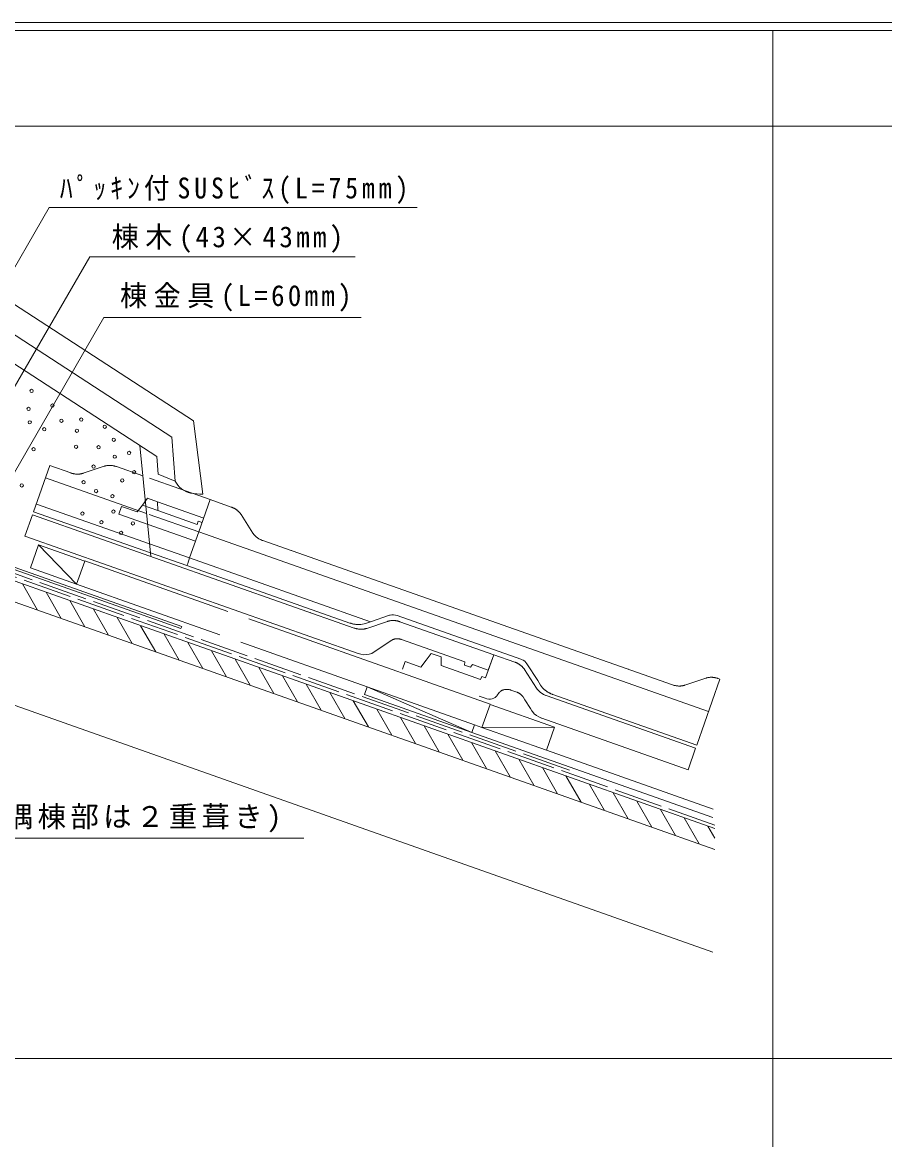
# Model space of a CAD drawing. Units: millimetres, scale not verified. Extents: x -990 to 1002, y -1561 to 1249.
# Drawn here: x -454 to 76, y -898 to -211 of the extents above; entities that cross this region are included whole.
import ezdxf

# ---------------------------------------------------------------- set-up
doc = ezdxf.new("R2010")
doc.units = ezdxf.units.MM
doc.header["$LTSCALE"] = 5
doc.linetypes.add('LONG_DASHED1', pattern=[7, 6, -1])
doc.layers.add('0-0_0', color=7, linetype='Continuous', lineweight=18)
doc.layers.add('0-A_ルーフィ', color=5, linetype='LONG_DASHED1', lineweight=9)
doc.styles.add('ＭＳ ゴシック', font='')
doc.styles.get('ＭＳ ゴシック').set_extended_font_data('MS Gothic')

msp = doc.modelspace()

# ---------------------------------------------------------------- linework, layer by layer
at = {"layer": '0-0_0'}
for p, q in [((1001.853, -211.484), (-988.147, -211.484)), ((996.853, -216.484), (-983.147, -216.484)), ((6.853, -216.484), (6.853, -1479.123)), ((996.853, -275.202), (-983.147, -275.202)), ((-476.173, -392.456), (-437.319, -325.16)), ((-437.319, -325.16), (-211.439, -325.16)), ((-463.286, -443.487), (-412.429, -355.399)), ((-412.429, -355.399), (-249.431, -355.399)), ((-403.767, -392.763), (-477.245, -520.032)), ((-403.767, -392.763), (-245.754, -392.763)), ((-28.606, -706.652), (-478.104, -547.79)), ((-28.606, -719.38), (-478.104, -560.518)), ((-444.511, -572.382), (-453.742, -556.393)), ((-430.004, -577.51), (-439.235, -561.52)), ((-415.496, -582.637), (-424.728, -566.647)), ((-400.989, -587.764), (-410.22, -571.775)), ((-386.482, -592.892), (-395.714, -576.902)), ((-371.974, -598.019), (-381.206, -582.029)), ((-357.467, -603.146), (-366.699, -587.156)), ((-342.96, -608.273), (-352.191, -592.283)), ((-328.452, -613.4), (-337.684, -597.411)), ((-313.945, -618.528), (-323.177, -602.538)), ((-299.438, -623.655), (-308.67, -607.665)), ((-284.93, -628.782), (-294.162, -612.792)), ((-30.002, -782.524), (-478.104, -624.154)), ((-270.423, -633.909), (-279.655, -617.919)), ((-255.916, -639.036), (-265.148, -623.047)), ((-241.408, -644.163), (-250.641, -628.174)), ((-226.901, -649.291), (-236.133, -633.301)), ((-212.394, -654.418), (-221.626, -638.428)), ((-197.886, -659.545), (-207.118, -643.555)), ((-183.379, -664.673), (-192.611, -648.682)), ((-168.872, -669.799), (-178.104, -653.81)), ((-154.365, -674.927), (-163.597, -658.937)), ((-139.857, -680.054), (-149.089, -664.064)), ((-125.35, -685.181), (-134.582, -669.191)), ((-110.842, -690.309), (-120.075, -674.319)), ((-96.336, -695.435), (-105.567, -679.446)), ((-81.828, -700.563), (-91.06, -684.573)), ((-67.32, -705.69), (-76.553, -689.7)), ((-52.814, -710.817), (-62.045, -694.827)), ((-38.306, -715.944), (-47.538, -699.954)), ((-28.783, -712.438), (-33.031, -705.081)), ((-604.6, -712.572), (-280.993, -712.572)), ((996.853, -847.803), (-983.147, -847.803))]:
    msp.add_line(p, q, dxfattribs=at)
at = {"layer": '0-0_0', "color": 3}
for p, q in [((-459.257, -384.446), (-348.843, -456.214)), ((-348.843, -456.214), (-343.095, -501.215)), ((-436.933, -483.715), (-446.934, -512.013)), ((-424.106, -488.233), (-436.943, -483.711)), ((-416.498, -488.428), (-403.699, -484.122)), ((-379.851, -490.037), (-396.091, -484.317)), ((-377.581, -513.101), (-439.6, -491.257)), ((-338.519, -504.594), (-375.844, -491.448)), ((-375.744, -531.772), (-445.248, -507.291)), ((-370.877, -505.92), (-342.505, -515.913)), ((-345.495, -524.402), (-338.519, -504.594)), ((-345.495, -524.402), (-338.519, -504.594)), ((-325.617, -509.139), (-338.519, -504.594)), ((-446.909, -512.008), (-375.203, -537.263)), ((-394.573, -513.477), (-392.912, -508.761)), ((-347.488, -530.061), (-394.573, -513.477)), ((-392.912, -508.761), (-383.254, -512.163)), ((-383.254, -512.163), (-380.084, -507.979)), ((-345.495, -524.402), (-375.879, -513.7)), ((-370.727, -511.274), (-346.581, -519.779)), ((-319.566, -513.754), (-312.291, -525.131)), ((-346.581, -519.779), (-345.917, -517.892)), ((-345.917, -517.892), (-343.502, -518.743)), ((-345.495, -524.402), (-351.143, -540.436)), ((-345.495, -524.402), (-351.143, -540.436)), ((-32.531, -634.631), (-345.495, -524.402)), ((-351.143, -540.436), (-375.744, -531.772)), ((-54.671, -618.352), (-306.24, -529.746)), ((-375.203, -537.263), (-352.804, -545.152)), ((-351.143, -540.436), (-352.32, -543.779)), ((-351.143, -540.436), (-352.32, -543.779)), ((-240.071, -579.557), (-351.143, -540.436)), ((-288.675, -535.827), (-288.777, -535.897)), ((-288.675, -535.827), (-288.708, -535.921)), ((-352.804, -545.152), (-352.32, -543.779)), ((-352.32, -543.779), (-352.804, -545.152)), ((-352.804, -545.152), (-252.769, -580.386)), ((-223.715, -575.776), (-147.826, -602.505)), ((-144.044, -605.389), (-137.45, -615.701)), ((-81.86, -608.775), (-81.827, -608.681)), ((-81.791, -608.799), (-81.827, -608.681)), ((-137.45, -615.701), (-135.637, -618.535)), ((-47.063, -618.547), (-34.264, -614.241)), ((-25.554, -614.824), (-39.839, -655.382)), ((-25.554, -614.824), (-26.656, -614.436)), ((-128.074, -624.305), (-39.839, -655.382))]:
    msp.add_line(p, q, dxfattribs=at)
at = {"layer": '0-0_0', "color": 4}
for p, q in [((-461.739, -401.445), (-362.094, -466.214)), ((-468.671, -414.83), (-371.238, -478.162)), ((-360.095, -493.214), (-362.094, -466.214)), ((-381.688, -471.37), (-374.985, -539.481)), ((-370.442, -488.902), (-371.238, -478.162)), ((-360.095, -493.214), (-370.442, -488.902)), ((-447.559, -513.899), (-452.224, -527.099)), ((-250.019, -583.475), (-447.573, -513.894)), ((-247.742, -599.12), (-452.224, -527.099)), ((-277.209, -573.898), (-277.176, -573.804)), ((-277.14, -573.922), (-277.176, -573.804)), ((-242.411, -583.67), (-229.612, -579.364)), ((-238.107, -598.332), (-234.701, -596.067)), ((-227.067, -590.991), (-234.701, -596.067)), ((-182.242, -604.166), (-221.045, -590.499)), ((-209.167, -607.405), (-205.997, -603.221)), ((-202.827, -599.036), (-205.997, -603.221)), ((-169.415, -613.985), (-164.432, -599.837)), ((-167.754, -609.269), (-164.432, -599.837)), ((-151.53, -604.381), (-164.432, -599.837)), ((-220.486, -608.719), (-218.825, -604.003)), ((-218.825, -604.003), (-209.167, -607.405)), ((-196.64, -606.516), (-172.494, -615.021)), ((-182.302, -606.265), (-182.242, -604.166)), ((-182.302, -606.265), (-178.68, -607.541)), ((-177.412, -605.867), (-178.68, -607.541)), ((-167.754, -609.269), (-177.412, -605.867)), ((-145.479, -608.996), (-138.204, -620.373)), ((-172.494, -615.021), (-171.83, -613.134)), ((-171.83, -613.134), (-169.415, -613.985)), ((-162.549, -625.11), (-161.011, -623.08)), ((-153.897, -621.571), (-150.245, -622.857)), ((-173.401, -625.303), (-169.664, -626.62)), ((-145.304, -627.554), (-146.463, -625.742)), ((-145.304, -627.554), (-141.917, -632.85)), ((-40.504, -657.268), (-132.153, -624.988)), ((-114.588, -631.069), (-114.69, -631.139)), ((-114.588, -631.069), (-114.621, -631.163)), ((-45.154, -670.473), (-134.993, -638.831)), ((-40.504, -657.268), (-45.154, -670.473))]:
    msp.add_line(p, q, dxfattribs=at)
at = {"layer": '0-0_0', "color": 1}
for p, q in [((-443.839, -532.325), (-448.839, -546.468)), ((-415.555, -542.326), (-443.839, -532.325)), ((-443.839, -532.325), (-420.555, -556.468)), ((-420.555, -556.468), (-448.839, -546.468)), ((-415.555, -542.326), (-420.555, -556.468)), ((-415.51, -542.201), (-327.646, -573.266)), ((-332.691, -587.534), (-420.555, -556.468)), ((-314.701, -577.843), (-166.608, -630.203)), ((-319.745, -592.111), (-242.162, -619.542)), ((-242.207, -619.667), (-243.829, -624.256)), ((-177.832, -647.59), (-243.829, -624.256)), ((-176.166, -642.876), (-242.207, -619.667)), ((-242.207, -619.667), (-177.832, -647.59)), ((-166.653, -630.329), (-127.055, -644.329)), ((-176.211, -643.002), (-177.832, -647.59)), ((-176.166, -642.876), (-171.653, -644.471)), ((-132.055, -658.472), (-171.653, -644.471)), ((-29.838, -699.916), (-177.832, -647.59)), ((-132.055, -658.472), (-29.637, -694.683))]:
    msp.add_line(p, q, dxfattribs=at)
at = {"layer": '0-0_0', "color": 6}
for p, q in [((-478.083, -539.236), (-355.936, -582.423)), ((-478.083, -540.828), (-356.436, -583.838)), ((-356.436, -583.838), (-355.936, -582.423))]:
    msp.add_line(p, q, dxfattribs=at)
at = {"layer": '0-0_0', "color": 3}
for points in [[(-396.091, -484.317), (-396.31, -484.242), (-396.533, -484.17), (-396.757, -484.102), (-396.984, -484.038), (-397.213, -483.978), (-397.445, -483.921), (-397.678, -483.869), (-397.912, -483.821), (-398.149, -483.776), (-398.387, -483.737), (-398.626, -483.701), (-398.866, -483.671), (-399.108, -483.644), (-399.35, -483.623), (-399.594, -483.606), (-399.838, -483.595), (-400.082, -483.588), (-400.327, -483.586), (-400.572, -483.589), (-400.818, -483.598), (-401.063, -483.611), (-401.307, -483.63), (-401.551, -483.654), (-401.795, -483.684), (-402.037, -483.719), (-402.279, -483.759), (-402.52, -483.806), (-402.759, -483.857), (-402.996, -483.915), (-403.232, -483.978), (-403.467, -484.047), (-403.699, -484.122)], [(-416.498, -488.428), (-416.743, -488.507), (-416.996, -488.581), (-417.256, -488.649), (-417.522, -488.711), (-417.793, -488.767), (-418.071, -488.816), (-418.353, -488.859), (-418.641, -488.895), (-418.933, -488.924), (-419.231, -488.945), (-419.542, -488.958), (-419.864, -488.963), (-420.196, -488.959), (-420.538, -488.946), (-420.887, -488.923), (-421.242, -488.889), (-421.602, -488.844), (-421.964, -488.788), (-422.329, -488.72), (-422.692, -488.641), (-423.053, -488.553), (-423.411, -488.455), (-423.762, -488.348), (-424.106, -488.233)], [(-319.566, -513.754), (-319.7, -513.55), (-319.839, -513.35), (-319.984, -513.153), (-320.133, -512.959), (-320.287, -512.769), (-320.445, -512.582), (-320.608, -512.399), (-320.775, -512.22), (-320.946, -512.044), (-321.122, -511.872), (-321.3, -511.704), (-321.483, -511.54), (-321.668, -511.38), (-321.857, -511.224), (-322.049, -511.072), (-322.244, -510.924), (-322.442, -510.78), (-322.642, -510.641), (-322.844, -510.505), (-323.049, -510.374), (-323.256, -510.248), (-323.464, -510.125), (-323.675, -510.007), (-323.886, -509.893), (-324.1, -509.784), (-324.314, -509.679), (-324.53, -509.578), (-324.746, -509.481), (-324.963, -509.389), (-325.181, -509.301), (-325.399, -509.218), (-325.617, -509.139)], [(-306.24, -529.746), (-306.58, -529.621), (-306.921, -529.484), (-307.26, -529.337), (-307.597, -529.179), (-307.93, -529.012), (-308.256, -528.837), (-308.574, -528.654), (-308.883, -528.463), (-309.18, -528.267), (-309.467, -528.067), (-309.741, -527.863), (-310.003, -527.657), (-310.251, -527.452), (-310.484, -527.247), (-310.703, -527.043), (-310.913, -526.838), (-311.115, -526.63), (-311.308, -526.419), (-311.493, -526.207), (-311.67, -525.993), (-311.838, -525.778), (-311.998, -525.562), (-312.149, -525.346), (-312.291, -525.131)], [(-246.011, -581.222), (-243.972, -580.845), (-243.259, -580.63), (-240.071, -579.557), (-228.47, -575.654)], [(-223.715, -575.776), (-224.788, -575.478), (-225.879, -575.333), (-226.955, -575.345), (-227.983, -575.513), (-228.47, -575.654)], [(-252.769, -580.386), (-252.509, -580.475), (-252.246, -580.56), (-251.979, -580.641), (-251.709, -580.718), (-251.437, -580.791), (-251.162, -580.859), (-250.884, -580.923), (-250.604, -580.982), (-250.322, -581.037), (-250.039, -581.087), (-249.753, -581.132), (-249.467, -581.172), (-249.18, -581.206), (-248.891, -581.236), (-248.603, -581.26), (-248.313, -581.278), (-248.024, -581.291), (-247.735, -581.298), (-247.446, -581.3), (-247.157, -581.295), (-246.869, -581.286), (-246.582, -581.27), (-246.296, -581.249), (-246.011, -581.222)], [(-144.044, -605.389), (-144.664, -604.577), (-145.431, -603.845), (-146.32, -603.216), (-147.306, -602.708), (-147.826, -602.505)], [(-26.656, -614.436), (-26.875, -614.361), (-27.098, -614.289), (-27.322, -614.221), (-27.549, -614.157), (-27.778, -614.097), (-28.009, -614.04), (-28.242, -613.988), (-28.477, -613.939), (-28.714, -613.895), (-28.952, -613.856), (-29.191, -613.82), (-29.431, -613.79), (-29.673, -613.763), (-29.915, -613.742), (-30.159, -613.725), (-30.403, -613.713), (-30.647, -613.707), (-30.892, -613.705), (-31.137, -613.708), (-31.382, -613.716), (-31.627, -613.73), (-31.872, -613.749), (-32.116, -613.773), (-32.36, -613.803), (-32.602, -613.838), (-32.844, -613.878), (-33.084, -613.924), (-33.324, -613.976), (-33.561, -614.034), (-33.797, -614.097), (-34.031, -614.166), (-34.264, -614.241)], [(-135.637, -618.535), (-134.398, -620.16), (-133.864, -620.721)], [(-133.864, -620.721), (-133.659, -620.921), (-133.449, -621.117), (-133.235, -621.309), (-133.017, -621.497), (-132.795, -621.681), (-132.569, -621.861), (-132.339, -622.037), (-132.105, -622.208), (-131.868, -622.375), (-131.628, -622.537), (-131.385, -622.695), (-131.139, -622.848), (-130.891, -622.996), (-130.641, -623.14), (-130.389, -623.279), (-130.135, -623.413), (-129.879, -623.542), (-129.623, -623.666), (-129.366, -623.785), (-129.107, -623.899), (-128.849, -624.009), (-128.59, -624.112), (-128.332, -624.211), (-128.074, -624.305)], [(-47.063, -618.547), (-47.308, -618.626), (-47.561, -618.7), (-47.821, -618.768), (-48.086, -618.83), (-48.358, -618.886), (-48.636, -618.935), (-48.918, -618.978), (-49.206, -619.014), (-49.498, -619.043), (-49.796, -619.064), (-50.107, -619.077), (-50.429, -619.082), (-50.761, -619.078), (-51.103, -619.065), (-51.452, -619.042), (-51.807, -619.008), (-52.167, -618.963), (-52.529, -618.907), (-52.893, -618.839), (-53.257, -618.76), (-53.618, -618.672), (-53.976, -618.574), (-54.327, -618.467), (-54.671, -618.352)]]:
    msp.add_lwpolyline(points, dxfattribs=at)
msp.add_lwpolyline([(-376.913, -503.794), (-380.084, -507.979), (-370.727, -511.274), (-370.877, -505.92)], close=True, dxfattribs=at)
at = {"layer": '0-0_0', "color": 4}
for points in [[(-222.004, -579.559), (-222.223, -579.484), (-222.446, -579.412), (-222.67, -579.344), (-222.897, -579.28), (-223.126, -579.22), (-223.358, -579.163), (-223.591, -579.111), (-223.825, -579.063), (-224.062, -579.019), (-224.3, -578.979), (-224.539, -578.943), (-224.779, -578.913), (-225.021, -578.886), (-225.264, -578.865), (-225.507, -578.848), (-225.751, -578.837), (-225.996, -578.83), (-226.24, -578.828), (-226.486, -578.831), (-226.731, -578.84), (-226.976, -578.853), (-227.22, -578.872), (-227.464, -578.896), (-227.708, -578.926), (-227.951, -578.961), (-228.192, -579.001), (-228.433, -579.048), (-228.672, -579.099), (-228.909, -579.157), (-229.145, -579.22), (-229.38, -579.289), (-229.612, -579.364)], [(-167.754, -609.269), (-164.432, -599.837), (-222.004, -579.559)], [(-242.411, -583.67), (-242.656, -583.749), (-242.909, -583.823), (-243.169, -583.891), (-243.435, -583.953), (-243.706, -584.009), (-243.984, -584.058), (-244.267, -584.101), (-244.554, -584.137), (-244.846, -584.166), (-245.144, -584.187), (-245.455, -584.2), (-245.777, -584.205), (-246.11, -584.202), (-246.451, -584.188), (-246.8, -584.165), (-247.155, -584.131), (-247.515, -584.086), (-247.878, -584.03), (-248.242, -583.962), (-248.605, -583.884), (-248.967, -583.795), (-249.324, -583.697), (-249.675, -583.59), (-250.019, -583.475)], [(-227.067, -590.991), (-226.885, -590.876), (-226.698, -590.769), (-226.507, -590.669), (-226.311, -590.577), (-226.112, -590.492), (-225.909, -590.415), (-225.703, -590.345), (-225.495, -590.283), (-225.284, -590.229), (-225.071, -590.181), (-224.857, -590.141), (-224.641, -590.108), (-224.424, -590.081), (-224.206, -590.062), (-223.988, -590.049), (-223.77, -590.043), (-223.552, -590.043), (-223.334, -590.05), (-223.117, -590.063), (-222.901, -590.082), (-222.687, -590.107), (-222.473, -590.137), (-222.262, -590.174), (-222.053, -590.215), (-221.846, -590.262), (-221.641, -590.314), (-221.439, -590.371), (-221.24, -590.433), (-221.045, -590.499)], [(-247.742, -599.12), (-246.024, -599.596), (-244.278, -599.828), (-242.557, -599.81), (-240.912, -599.541), (-240.833, -599.521)], [(-240.833, -599.521), (-239.322, -598.999), (-238.781, -598.734)], [(-238.107, -598.332), (-238.134, -598.35), (-238.162, -598.368), (-238.189, -598.386), (-238.217, -598.404), (-238.244, -598.421), (-238.272, -598.439), (-238.3, -598.456), (-238.328, -598.473), (-238.355, -598.491), (-238.383, -598.508), (-238.411, -598.525), (-238.439, -598.541), (-238.468, -598.558), (-238.496, -598.575), (-238.524, -598.591), (-238.552, -598.607), (-238.58, -598.623), (-238.609, -598.639), (-238.637, -598.655), (-238.665, -598.671), (-238.694, -598.687), (-238.723, -598.703), (-238.752, -598.718), (-238.781, -598.734)], [(-196.64, -606.516), (-196.79, -601.162), (-202.827, -599.036)], [(-145.479, -608.996), (-145.613, -608.792), (-145.752, -608.592), (-145.897, -608.395), (-146.046, -608.201), (-146.2, -608.011), (-146.358, -607.824), (-146.521, -607.641), (-146.688, -607.462), (-146.86, -607.286), (-147.035, -607.114), (-147.213, -606.946), (-147.396, -606.782), (-147.582, -606.622), (-147.77, -606.466), (-147.962, -606.314), (-148.157, -606.166), (-148.355, -606.022), (-148.555, -605.883), (-148.757, -605.747), (-148.962, -605.616), (-149.169, -605.49), (-149.377, -605.367), (-149.588, -605.249), (-149.799, -605.135), (-150.013, -605.026), (-150.227, -604.921), (-150.443, -604.82), (-150.659, -604.723), (-150.876, -604.631), (-151.094, -604.543), (-151.312, -604.46), (-151.53, -604.381)], [(-160.237, -622.294), (-160.272, -622.322), (-160.307, -622.35), (-160.341, -622.379), (-160.376, -622.408), (-160.41, -622.438), (-160.444, -622.467), (-160.477, -622.498), (-160.511, -622.529), (-160.544, -622.56), (-160.577, -622.591), (-160.61, -622.623), (-160.642, -622.656), (-160.675, -622.689), (-160.707, -622.722), (-160.738, -622.756), (-160.77, -622.79), (-160.801, -622.824), (-160.832, -622.859), (-160.862, -622.895), (-160.892, -622.93), (-160.922, -622.967), (-160.952, -623.004), (-160.982, -623.042), (-161.011, -623.08)], [(-160.237, -622.294), (-160.063, -622.162), (-159.88, -622.038), (-159.69, -621.92), (-159.492, -621.809), (-159.288, -621.706), (-159.077, -621.611), (-158.859, -621.523), (-158.635, -621.443), (-158.405, -621.372), (-158.17, -621.308), (-157.924, -621.253), (-157.665, -621.205), (-157.393, -621.167), (-157.109, -621.138), (-156.816, -621.12), (-156.513, -621.114), (-156.201, -621.121), (-155.883, -621.141), (-155.558, -621.176), (-155.228, -621.225), (-154.896, -621.289), (-154.562, -621.368), (-154.228, -621.462), (-153.897, -621.571)], [(-150.245, -622.857), (-150.025, -622.938), (-149.809, -623.025), (-149.596, -623.117), (-149.388, -623.215), (-149.184, -623.318), (-148.985, -623.425), (-148.791, -623.537), (-148.603, -623.652), (-148.421, -623.772), (-148.244, -623.894), (-148.074, -624.02), (-147.911, -624.147), (-147.754, -624.277), (-147.604, -624.409), (-147.46, -624.542), (-147.323, -624.676), (-147.193, -624.81), (-147.07, -624.945), (-146.953, -625.078), (-146.844, -625.211), (-146.741, -625.343), (-146.644, -625.475), (-146.551, -625.608), (-146.463, -625.742)], [(-132.153, -624.988), (-132.493, -624.863), (-132.834, -624.726), (-133.173, -624.579), (-133.51, -624.421), (-133.843, -624.254), (-134.169, -624.079), (-134.487, -623.896), (-134.796, -623.705), (-135.094, -623.509), (-135.38, -623.309), (-135.654, -623.105), (-135.916, -622.9), (-136.164, -622.694), (-136.397, -622.489), (-136.616, -622.285), (-136.826, -622.08), (-137.028, -621.872), (-137.221, -621.661), (-137.406, -621.449), (-137.583, -621.235), (-137.751, -621.02), (-137.911, -620.804), (-138.062, -620.588), (-138.204, -620.373)], [(-169.664, -626.62), (-168.59, -626.917), (-167.499, -627.062), (-166.423, -627.051), (-165.395, -626.883), (-164.446, -626.564), (-163.605, -626.103), (-162.898, -625.515), (-162.859, -625.474)], [(-162.549, -625.11), (-162.561, -625.126), (-162.573, -625.142), (-162.585, -625.157), (-162.598, -625.173), (-162.61, -625.189), (-162.623, -625.204), (-162.635, -625.22), (-162.648, -625.235), (-162.66, -625.251), (-162.673, -625.266), (-162.686, -625.281), (-162.699, -625.296), (-162.712, -625.311), (-162.725, -625.327), (-162.738, -625.342), (-162.751, -625.357), (-162.764, -625.371), (-162.778, -625.386), (-162.791, -625.401), (-162.804, -625.416), (-162.818, -625.43), (-162.832, -625.445), (-162.845, -625.46), (-162.859, -625.474)], [(-141.917, -632.85), (-141.044, -634.216), (-140.628, -634.814)], [(-140.628, -634.814), (-139.527, -636.061), (-138.207, -637.162), (-136.708, -638.085), (-135.077, -638.801), (-134.993, -638.831)]]:
    msp.add_lwpolyline(points, dxfattribs=at)
at = {"layer": '0-0_0', "color": 1}
msp.add_lwpolyline([(-166.653, -630.329), (-171.653, -644.471), (-127.055, -644.329), (-132.055, -658.472)], dxfattribs=at)
at = {"layer": '0-0_0'}
for centre in [(-448.211, -437.881), (-435.369, -446.841), (-450.045, -448.877), (-449.316, -457.126), (-429.845, -456.151), (-417.635, -455.393), (-403.247, -459.827), (-403.225, -459.827), (-440.425, -461.336), (-420.317, -462.343), (-446.894, -473.618), (-420.846, -472.085), (-407.056, -472.468), (-397.695, -467.872), (-397.095, -478.215), (-388.285, -475.916), (-410.12, -484.343), (-385.22, -487.792), (-416.249, -493.921), (-392.499, -492.771), (-454.172, -495.835), (-408.607, -499.374), (-398.579, -502.535), (-416.982, -513.123), (-397.884, -511.915), (-405.331, -518.533), (-385.987, -519.202), (-393.229, -525.087)]:
    msp.add_circle(centre, 1.018, dxfattribs=at)
at = {"layer": '0-0_0', "color": 3}
for centre, radius, start, end in [((-346.971, -486.206), 14.879, 208.10674, 256.28325), ((-344.043, -464.234), 36.992, 259.94995, 271.46948)]:
    msp.add_arc(centre, radius, start, end, dxfattribs=at)
at = {"layer": '0-A_ルーフィ'}
for p, q in [((-117.864, -670.693), (-478.104, -543.018)), ((-28.606, -704.45), (-478.104, -545.14))]:
    msp.add_line(p, q, dxfattribs=at)

# ---------------------------------------------------------------- texts
at = {"layer": '0-0_0', "color": 4, "char_height": 12.83, "attachment_point": 7, "style": 'ＭＳ ゴシック'}
for s, insert in [('\\T1.31;\\W0.9;ﾊﾟｯｷﾝ付SUSﾋﾞｽ(L=75mm)', (-430.801, -323.053)), ('\\T1.24;\\W0.95;棟木(43×43mm)', (-398.958, -353.036)), ('\\T1.24;\\W0.95;棟金具(L=60mm)', (-393.832, -389.098)), ('\\T1.15;ルーフィング(隅棟部は２重葺き)', (-595.398, -709.05))]:
    msp.add_mtext(s, dxfattribs=dict(at, insert=insert))

doc.saveas('drawing.dxf')
